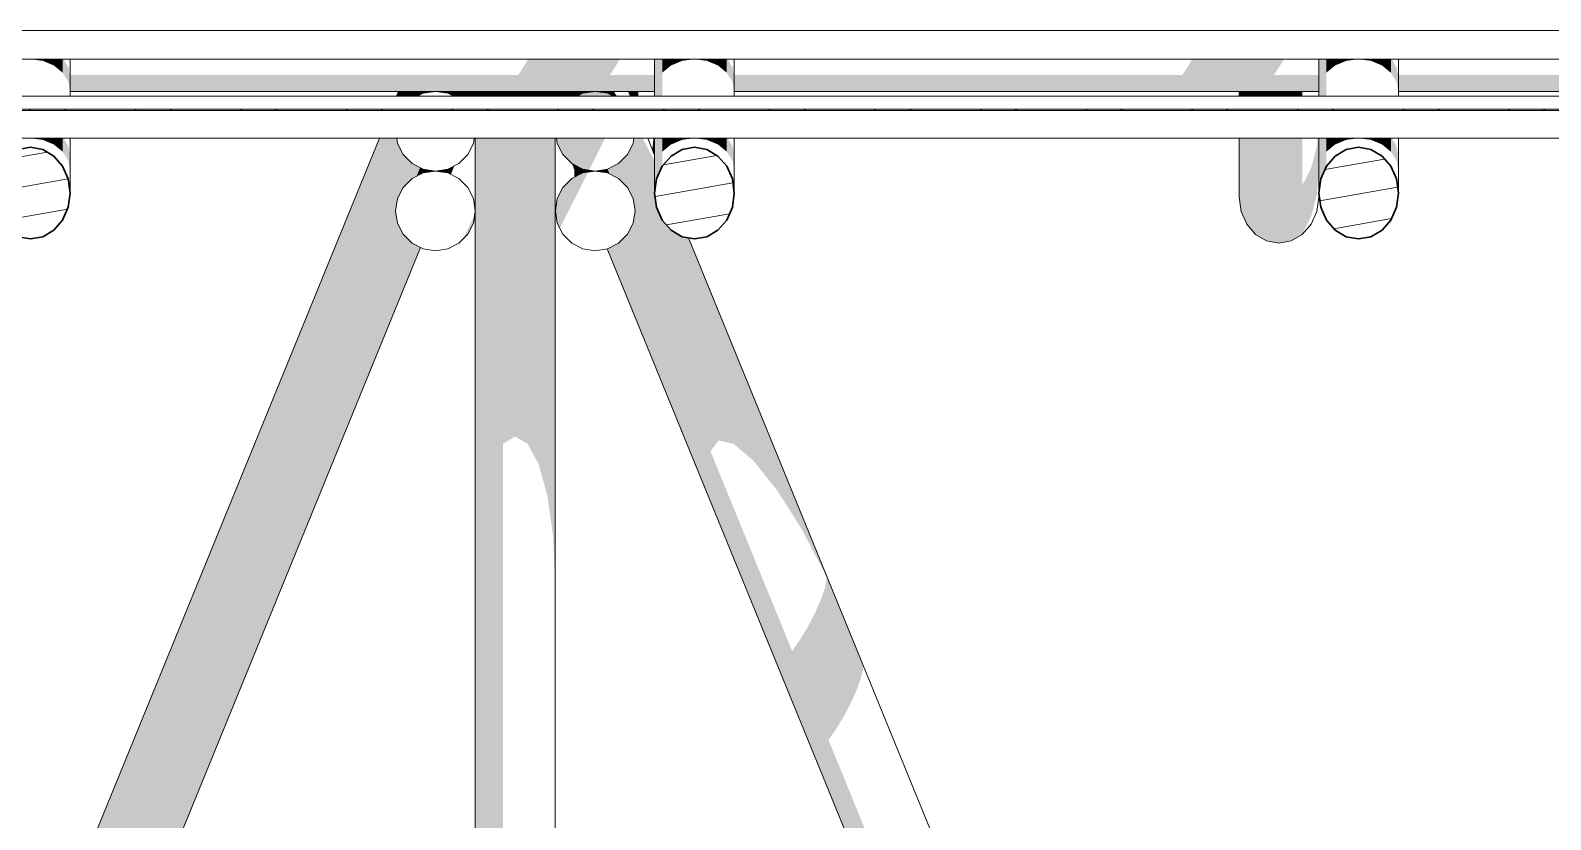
# Model space of a CAD drawing. Header units: millimetres. Extents: x -71878 to 121433, y -67383 to 83273.
# Drawn here: x 39790 to 42079, y -36480 to -35292 of the extents above; entities that cross this region are included whole.
import ezdxf

# ---------------------------------------------------------------- set-up
doc = ezdxf.new("R2010")
doc.units = ezdxf.units.MM
doc.header["$MEASUREMENT"] = 0
for name, color, linetype in [('COLUMNAS', 7, 'Continuous'), ('ENTIRADO', 7, 'Continuous'), ('Vigas', 7, 'Continuous')]:
    doc.layers.add(name, color=color, linetype=linetype)
for name, color, linetype, lineweight in [('COLUMNAS_Pluma_Nº__1', 7, 'Continuous', 0), ('ENTIRADO_Pluma_Nº__21', 7, 'Continuous', 5), ('Vigas_Pluma_Nº__21', 7, 'Continuous', 5), ('Vigas_Pluma_Nº__81', 7, 'Continuous', 30)]:
    doc.layers.add(name, color=color, linetype=linetype, lineweight=lineweight)
doc.layers.add('COLUMNAS_Pluma_Nº__3', color=7, linetype='Continuous', lineweight=0, true_color=0x646464)
doc.layers.add('Vigas_Pluma_Nº__3', color=7, linetype='Continuous', lineweight=0, true_color=0x646464)
pattern_1 = [(10, (0, 0), (-7.81417, 44.31635), [])]

# ---------------------------------------------------------------- blocks, each defined once
blk = doc.blocks.new('Elem Sección_4_2')
at = {"layer": 'COLUMNAS_Pluma_Nº__3', "linetype": 'Continuous', "lineweight": 0, "true_color": 0x191919}
for points in [[(-32378.2, 5446.1), (-32373.5, 5446.1), (-32373.5, 5453.4), (-32376.4, 5453.4), (-32376.5, 5452.7)], [(-32373.5, 5446.1), (-32360.2, 5446.1), (-32360.2, 5453.4), (-32373.5, 5453.4)], [(-32360.2, 5446.1), (-32343.5, 5446.1), (-32343.5, 5453.4), (-32360.2, 5453.4)], [(-32325, 5453.4), (-32343.5, 5453.4), (-32343.5, 5446.1), (-32325, 5446.1)], [(-32325, 5453.4), (-32325, 5446.1), (-32306.4, 5446.1), (-32306.4, 5453.4)], [(-32306.4, 5453.4), (-32306.4, 5446.1), (-32289.7, 5446.1), (-32289.7, 5453.4)], [(-32289.7, 5453.4), (-32289.7, 5446.1), (-32276.4, 5446.1), (-32276.4, 5453.4)], [(-32276.4, 5453.4), (-32276.4, 5446.1), (-32274.3, 5446.1), (-32275.5, 5453.4)], [(-32385, 5382.8), (-32385, 2520), (-32382, 2520), (-32382, 5382.8)], [(-32382, 5382.8), (-32382, 2520), (-32373.5, 2520), (-32373.5, 5382.8)], [(-32373.5, 5382.8), (-32373.5, 2520), (-32360.2, 2520), (-32360.2, 5382.8)], [(-32360.2, 5382.8), (-32360.2, 2520), (-32343.5, 2520), (-32343.5, 5382.8)], [(-32325, 5382.8), (-32343.5, 5382.8), (-32343.5, 4922.7), (-32325, 4933.3)], [(-32306.4, 5382.8), (-32325, 5382.8), (-32325, 4933.3), (-32306.4, 4922.7)], [(-32289.7, 5382.8), (-32306.4, 5382.8), (-32306.4, 4922.7), (-32289.7, 4891.9)], [(-32276.4, 5382.8), (-32289.7, 5382.8), (-32289.7, 4891.9), (-32276.4, 4844)], [(-32267.9, 5382.8), (-32276.4, 5382.8), (-32276.4, 4844), (-32267.9, 4783.6)], [(-32265, 5382.8), (-32267.9, 5382.8), (-32267.9, 4783.6), (-32265, 4716.6)]]:
    blk.add_hatch(color=250, dxfattribs=at).paths.add_polyline_path(points)
at = {"layer": 'COLUMNAS_Pluma_Nº__1', "linetype": 'Continuous'}
for p, q in [((-32385, 5382.8), (-32385, 2520)), ((-32265, 5382.8), (-32265, 2520))]:
    blk.add_line(p, q, dxfattribs=at)
blk = doc.blocks.new('Elem Sección_31_2')
at = {"layer": 'Vigas_Pluma_Nº__3', "linetype": 'Continuous', "lineweight": 0, "true_color": 0x191919}
for points in [[(-32231.7, 5446.1), (-32177.4, 5446.1), (-32186, 5450.5), (-32204.5, 5453.4), (-32223.1, 5450.5)], [(-32262.9, 5382.8), (-32261.6, 5374.9), (-32253.1, 5358.1), (-32239.8, 5344.9), (-32223.1, 5336.3), (-32213.7, 5334.8), (-32189.5, 5382.8)]]:
    blk.add_hatch(color=250, dxfattribs=at).paths.add_polyline_path(points)
at = {"layer": 'Vigas_Pluma_Nº__21', "linetype": 'Continuous'}
for p, q in [((-32231.7, 5446.1), (-32223.1, 5450.5)), ((-32223.1, 5450.5), (-32204.5, 5453.4)), ((-32204.5, 5453.4), (-32186, 5450.5)), ((-32186, 5450.5), (-32177.4, 5446.1)), ((-32261.6, 5374.9), (-32262.9, 5382.8)), ((-32146.2, 5382.8), (-32147.5, 5374.9)), ((-32253.1, 5358.1), (-32261.6, 5374.9)), ((-32239.8, 5344.9), (-32253.1, 5358.1)), ((-32156, 5358.1), (-32169.3, 5344.9)), ((-32147.5, 5374.9), (-32156, 5358.1)), ((-32223.1, 5336.3), (-32239.8, 5344.9)), ((-32204.5, 5333.4), (-32223.1, 5336.3)), ((-32186, 5336.3), (-32204.5, 5333.4)), ((-32169.3, 5344.9), (-32186, 5336.3))]:
    blk.add_line(p, q, dxfattribs=at)
blk = doc.blocks.new('Elem Sección_32_2')
at = {"layer": 'Vigas_Pluma_Nº__21', "linetype": 'Continuous'}
for p, q in [((-32463.5, 5450.5), (-32472.1, 5446.1)), ((-32445, 5453.4), (-32463.5, 5450.5)), ((-32426.4, 5450.5), (-32445, 5453.4)), ((-32417.8, 5446.1), (-32426.4, 5450.5)), ((-32503.3, 5382.8), (-32502, 5374.9)), ((-32387.9, 5374.9), (-32386.6, 5382.8)), ((-32502, 5374.9), (-32493.5, 5358.1)), ((-32493.5, 5358.1), (-32480.2, 5344.9)), ((-32409.7, 5344.9), (-32396.4, 5358.1)), ((-32396.4, 5358.1), (-32387.9, 5374.9)), ((-32480.2, 5344.9), (-32463.5, 5336.3)), ((-32463.5, 5336.3), (-32445, 5333.4)), ((-32445, 5333.4), (-32426.4, 5336.3)), ((-32426.4, 5336.3), (-32409.7, 5344.9))]:
    blk.add_line(p, q, dxfattribs=at)
blk = doc.blocks.new('Elem Sección_33_2')
at = {"layer": 'Vigas_Pluma_Nº__3', "linetype": 'Continuous', "lineweight": 0, "true_color": 0x191919}
for points in [[(-32309.4, 5494.9), (-32320.3, 5478.1), (-32182.3, 5478.1), (-32171.5, 5494.9)], [(-32305.6, 5501.8), (-32309.4, 5494.9), (-32171.5, 5494.9), (-32167.6, 5501.8)], [(-31320.3, 5478.1), (-31182.3, 5478.1), (-31171.5, 5494.9), (-31309.4, 5494.9)], [(-31305.6, 5501.8), (-31309.4, 5494.9), (-31171.5, 5494.9), (-31167.6, 5501.8)], [(-32115, 5478.1), (-32995, 5478.1), (-32995, 5464.9), (-32115, 5464.9)], [(-31995, 5478.1), (-31995, 5464.9), (-31115, 5464.9), (-31115, 5478.1)], [(-30995, 5478.1), (-30995, 5464.9), (-30115, 5464.9), (-30115, 5478.1)], [(-32115, 5464.9), (-32995, 5464.9), (-32995, 5456.3), (-32115, 5456.3)], [(-32995, 5456.3), (-32995, 5453.4), (-32115, 5453.4), (-32115, 5456.3)], [(-31995, 5464.9), (-31995, 5456.3), (-31115, 5456.3), (-31115, 5464.9)], [(-31995, 5453.4), (-31115, 5453.4), (-31115, 5456.3), (-31995, 5456.3)], [(-30995, 5464.9), (-30995, 5456.3), (-30115, 5456.3), (-30115, 5464.9)], [(-30995, 5456.3), (-30995, 5453.4), (-30115, 5453.4), (-30115, 5456.3)]]:
    blk.add_hatch(color=250, dxfattribs=at).paths.add_polyline_path(points)
at = {"layer": 'Vigas_Pluma_Nº__21', "linetype": 'Continuous'}
for p, q in [((-32115, 5453.4), (-32995, 5453.4)), ((-31115, 5453.4), (-31995, 5453.4)), ((-30115, 5453.4), (-30995, 5453.4))]:
    blk.add_line(p, q, dxfattribs=at)
blk = doc.blocks.new('Elem Sección_35_2')
at = {"layer": 'Vigas_Pluma_Nº__3', "linetype": 'Continuous', "lineweight": 0, "true_color": 0x191919}
blk.add_hatch(color=250, dxfattribs=at).paths.add_polyline_path([(-32264.5, 5273.4), (-32261.6, 5254.9), (-32257.7, 5247.2), (-32215.1, 5331.7), (-32223.1, 5330.5), (-32239.8, 5321.9), (-32253.1, 5308.7), (-32261.6, 5291.9)])
at = {"layer": 'Vigas_Pluma_Nº__21', "linetype": 'Continuous'}
for p, q in [((-32253.1, 5308.7), (-32239.8, 5321.9)), ((-32239.8, 5321.9), (-32223.1, 5330.5)), ((-32223.1, 5330.5), (-32204.5, 5333.4)), ((-32204.5, 5333.4), (-32186, 5330.5)), ((-32186, 5330.5), (-32169.3, 5321.9)), ((-32169.3, 5321.9), (-32156, 5308.7)), ((-32264.5, 5273.4), (-32261.6, 5291.9)), ((-32261.6, 5291.9), (-32253.1, 5308.7)), ((-32156, 5308.7), (-32147.5, 5291.9)), ((-32147.5, 5291.9), (-32144.5, 5273.4)), ((-32261.6, 5254.9), (-32264.5, 5273.4)), ((-32144.5, 5273.4), (-32147.5, 5254.9)), ((-32253.1, 5238.1), (-32261.6, 5254.9)), ((-32147.5, 5254.9), (-32156, 5238.1)), ((-32239.8, 5224.9), (-32253.1, 5238.1)), ((-32223.1, 5216.3), (-32239.8, 5224.9)), ((-32169.3, 5224.9), (-32186, 5216.3)), ((-32156, 5238.1), (-32169.3, 5224.9)), ((-32204.5, 5213.4), (-32223.1, 5216.3)), ((-32186, 5216.3), (-32204.5, 5213.4))]:
    blk.add_line(p, q, dxfattribs=at)
blk = doc.blocks.new('Elem Sección_36_2')
at = {"layer": 'Vigas_Pluma_Nº__3', "linetype": 'Continuous', "lineweight": 0, "true_color": 0x191919}
for points in [[(-32404.1, 5230.5), (-32396.4, 5238.1), (-32387.9, 5254.9), (-32386.1, 5266.1)], [(-32480.3, 5224.8), (-32463.5, 5216.3), (-32480.2, 5224.9)]]:
    blk.add_hatch(color=250, dxfattribs=at).paths.add_polyline_path(points)
at = {"layer": 'Vigas_Pluma_Nº__21', "linetype": 'Continuous'}
for p, q in [((-32480.2, 5321.9), (-32493.5, 5308.7)), ((-32463.5, 5330.5), (-32480.2, 5321.9)), ((-32445, 5333.4), (-32463.5, 5330.5)), ((-32426.4, 5330.5), (-32445, 5333.4)), ((-32409.7, 5321.9), (-32426.4, 5330.5)), ((-32396.4, 5308.7), (-32409.7, 5321.9)), ((-32502, 5291.9), (-32505, 5273.4)), ((-32493.5, 5308.7), (-32502, 5291.9)), ((-32387.9, 5291.9), (-32396.4, 5308.7)), ((-32385, 5273.4), (-32387.9, 5291.9)), ((-32505, 5273.4), (-32502, 5254.9)), ((-32387.9, 5254.9), (-32385, 5273.4)), ((-32502, 5254.9), (-32493.5, 5238.1)), ((-32396.4, 5238.1), (-32387.9, 5254.9)), ((-32493.5, 5238.1), (-32480.2, 5224.9)), ((-32480.3, 5224.8), (-32480.2, 5224.9)), ((-32480.2, 5224.9), (-32463.5, 5216.3)), ((-32426.4, 5216.3), (-32409.7, 5224.9)), ((-32409.7, 5224.9), (-32396.4, 5238.1)), ((-32463.5, 5216.3), (-32445, 5213.4)), ((-32445, 5213.4), (-32426.4, 5216.3))]:
    blk.add_line(p, q, dxfattribs=at)
blk = doc.blocks.new('Elem Sección_64_2')
at = {"layer": 'COLUMNAS_Pluma_Nº__3', "linetype": 'Continuous', "lineweight": 0, "true_color": 0x191919}
for points in [[(-32500.5, 5453.4), (-32503.5, 5446.1), (-32502, 5446.1), (-32499, 5453.4)], [(-32499, 5453.4), (-32502, 5446.1), (-32494.4, 5446.1), (-32491.4, 5453.4)], [(-32494.4, 5446.1), (-32481.3, 5446.1), (-32478.3, 5453.4), (-32491.4, 5453.4)], [(-32481.3, 5446.1), (-32472.1, 5446.1), (-32463.5, 5450.5), (-32462.2, 5450.7), (-32461.1, 5453.4), (-32478.1, 5453.4), (-32478.5, 5452.9)], [(-32461.1, 5453.4), (-32462.2, 5450.7), (-32445, 5453.4)], [(-32441.4, 5453.4), (-32445, 5453.4), (-32441.6, 5452.9)], [(-32441.4, 5453.4), (-32441.6, 5452.9), (-32426.4, 5450.5), (-32423.1, 5448.7), (-32421.2, 5453.4)], [(-32421.2, 5453.4), (-32423.1, 5448.7), (-32417.8, 5446.1), (-32405.4, 5446.1), (-32402.4, 5453.4)], [(-32405.4, 5446.1), (-32389.9, 5446.1), (-32386.9, 5453.4), (-32402.4, 5453.4)], [(-32389.9, 5446.1), (-32379.2, 5446.1), (-32376.5, 5452.7), (-32376.4, 5453.4), (-32386.9, 5453.4)], [(-32379.2, 5446.1), (-32378.2, 5446.1), (-32376.5, 5452.7)], [(-33637.1, 2671.9), (-33636.4, 2670.6), (-33636.6, 2669.4), (-32527.9, 5382.8), (-32529.3, 5382.8)], [(-33636.6, 2669.4), (-33634.7, 2658.4), (-33634.8, 2655.2), (-32520.2, 5382.8), (-32527.9, 5382.8)], [(-32520.2, 5382.8), (-33634.8, 2655.2), (-33631.9, 2632.6), (-33631.9, 2630.2), (-32507.1, 5382.8)], [(-33127.9, 3863.6), (-33087.1, 3921.3), (-32497.1, 5365.2), (-32502, 5374.9), (-32503.3, 5382.8), (-32507.1, 5382.8)], [(-33087.1, 3921.3), (-33040.5, 3987.3), (-32484.1, 5348.8), (-32493.5, 5358.1), (-32497.1, 5365.2)], [(-33040.5, 3987.3), (-32992.6, 4055), (-32502.1, 5255.3), (-32505, 5273.4), (-32502, 5291.9), (-32493.5, 5308.7), (-32480.2, 5321.9), (-32473.5, 5325.4), (-32468.1, 5338.6), (-32480.2, 5344.9), (-32484.1, 5348.8)], [(-32468.1, 5338.6), (-32473.5, 5325.4), (-32463.5, 5330.5), (-32451.9, 5332.3), (-32451, 5334.4), (-32463.5, 5336.3)], [(-32451, 5334.4), (-32451.9, 5332.3), (-32445, 5333.4)], [(-32445, 5333.4), (-32436.5, 5332), (-32435.3, 5334.9)], [(-32436.5, 5332), (-32426.4, 5330.5), (-32423.4, 5337.9), (-32426.4, 5336.3), (-32435.3, 5334.9)], [(-32423.4, 5337.9), (-32426.4, 5330.5), (-32422.4, 5328.4), (-32417.3, 5341)], [(-32502.1, 5255.3), (-32992.6, 4055), (-32948.1, 4118), (-32491.3, 5235.9), (-32493.5, 5238.1), (-32502, 5254.9)], [(-32491.3, 5235.9), (-32948.1, 4118), (-32911.4, 4169.9), (-32480.3, 5224.9)], [(-32480.3, 5224.8), (-32911.4, 4169.9), (-32886, 4205.7), (-32471.4, 5220.3)], [(-32886, 4205.7), (-32874.5, 4222), (-32467.4, 5218.3), (-32471.4, 5220.3)], [(-32480.3, 5224.8), (-32480.2, 5224.9), (-32480.3, 5224.9)]]:
    blk.add_hatch(color=250, dxfattribs=at).paths.add_polyline_path(points)
at = {"layer": 'COLUMNAS_Pluma_Nº__1', "linetype": 'Continuous'}
for p, q in [((-32500.5, 5453.4), (-32503.5, 5446.1)), ((-32529.3, 5382.8), (-33637.1, 2671.9)), ((-32417.3, 5341), (-32422.4, 5328.4)), ((-32467.4, 5218.3), (-33561.8, 2540))]:
    blk.add_line(p, q, dxfattribs=at)
blk = doc.blocks.new('Elem Sección_139_2')
at = {"layer": 'Vigas', "linetype": 'Continuous', "lineweight": 0, "true_color": 0xffffff}
h = blk.add_hatch(dxfattribs=at)
h.set_pattern_fill('WOOD_0002', style=0, pattern_type=2)
h.set_pattern_definition(pattern_1)
h.paths.add_polyline_path([(-30995, 5300.1), (-30997.9, 5321.5), (-31006.4, 5340.7), (-31019.7, 5356), (-31036.4, 5365.8), (-31055, 5369.2), (-31073.5, 5365.8), (-31090.2, 5356), (-31103.5, 5340.7), (-31112, 5321.5), (-31115, 5300.1), (-31112, 5278.8), (-31103.5, 5259.5), (-31090.2, 5244.2), (-31073.5, 5234.4), (-31055, 5231), (-31036.4, 5234.4), (-31019.7, 5244.2), (-31006.4, 5259.5), (-30997.9, 5278.8)])
at = {"layer": 'Vigas_Pluma_Nº__3', "linetype": 'Continuous', "lineweight": 0, "true_color": 0x191919}
for points in [[(-31112, 5501.8), (-31115, 5501.8), (-31115, 5446.1), (-31112, 5446.1)], [(-31103.5, 5501.8), (-31112, 5501.8), (-31112, 5446.1), (-31103.5, 5446.1)], [(-31103.5, 5481.5), (-31090.2, 5492.4), (-31090.2, 5501.8), (-31103.5, 5501.8)], [(-31090.2, 5492.4), (-31073.5, 5499.4), (-31073.5, 5501.8), (-31090.2, 5501.8)], [(-31073.5, 5499.4), (-31055, 5501.8), (-31073.5, 5501.8)], [(-31055, 5501.8), (-31036.4, 5499.4), (-31036.4, 5501.8)], [(-31036.4, 5499.4), (-31019.7, 5492.4), (-31019.7, 5501.8), (-31036.4, 5501.8)], [(-31019.7, 5492.4), (-31006.4, 5481.5), (-31006.4, 5501.8), (-31019.7, 5501.8)], [(-31006.4, 5501.8), (-31006.4, 5481.5), (-30997.9, 5467.8), (-30997.9, 5490), (-31005.2, 5501.8)], [(-30997.9, 5467.8), (-30995, 5452.6), (-30995, 5474.8), (-30997.9, 5490)], [(-31115, 5382.8), (-31115, 5300.1), (-31112, 5321.5), (-31112, 5382.8)], [(-31112, 5382.8), (-31112, 5321.5), (-31103.5, 5340.7), (-31103.5, 5382.8)], [(-31103.5, 5362.5), (-31090.2, 5373.4), (-31090.2, 5382.8), (-31103.5, 5382.8)], [(-31090.2, 5373.4), (-31073.5, 5380.4), (-31073.5, 5382.8), (-31090.2, 5382.8)], [(-31073.5, 5380.4), (-31055, 5382.8), (-31073.5, 5382.8)], [(-31055, 5382.8), (-31036.4, 5380.4), (-31036.4, 5382.8)], [(-31036.4, 5382.8), (-31036.4, 5380.4), (-31019.7, 5373.4), (-31019.7, 5382.8)], [(-31019.7, 5382.8), (-31019.7, 5373.4), (-31006.4, 5362.5), (-31006.4, 5382.8)], [(-31006.4, 5382.8), (-31006.4, 5362.5), (-30997.9, 5348.8), (-30997.9, 5371), (-31005.2, 5382.8)], [(-30997.9, 5348.8), (-30995, 5333.6), (-30995, 5355.8), (-30997.9, 5371)]]:
    blk.add_hatch(color=250, dxfattribs=at).paths.add_polyline_path(points)
at = {"layer": 'Vigas_Pluma_Nº__21', "linetype": 'Continuous'}
for p, q in [((-31115, 5501.8), (-31115, 5446.1)), ((-30995, 5501.8), (-30995, 5446.1)), ((-31115, 5382.8), (-31115, 5300.1)), ((-30995, 5382.8), (-30995, 5300.1))]:
    blk.add_line(p, q, dxfattribs=at)
at = {"layer": 'Vigas_Pluma_Nº__81', "linetype": 'Continuous', "flags": 128}
blk.add_lwpolyline([(-31112, 5278.8), (-31103.5, 5259.5), (-31090.2, 5244.2), (-31073.5, 5234.4), (-31055, 5231), (-31036.4, 5234.4), (-31019.7, 5244.2), (-31006.4, 5259.5), (-30997.9, 5278.8), (-30995, 5300.1), (-30997.9, 5321.5), (-31006.4, 5340.7), (-31019.7, 5356), (-31036.4, 5365.8), (-31055, 5369.2), (-31073.5, 5365.8), (-31090.2, 5356), (-31103.5, 5340.7), (-31112, 5321.5), (-31115, 5300.1)], close=True, dxfattribs=at)
blk = doc.blocks.new('Elem Sección_140_2')
at = {"layer": 'Vigas', "linetype": 'Continuous', "lineweight": 0, "true_color": 0xffffff}
h = blk.add_hatch(dxfattribs=at)
h.set_pattern_fill('WOOD_0002', style=0, pattern_type=2)
h.set_pattern_definition(pattern_1)
h.paths.add_polyline_path([(-31995, 5300.1), (-31997.9, 5321.5), (-32006.4, 5340.7), (-32019.7, 5356), (-32036.4, 5365.8), (-32055, 5369.2), (-32073.5, 5365.8), (-32090.2, 5356), (-32103.5, 5340.7), (-32112, 5321.5), (-32115, 5300.1), (-32112, 5278.8), (-32103.5, 5259.5), (-32090.2, 5244.2), (-32073.5, 5234.4), (-32055, 5231), (-32036.4, 5234.4), (-32019.7, 5244.2), (-32006.4, 5259.5), (-31997.9, 5278.8)])
at = {"layer": 'Vigas_Pluma_Nº__3', "linetype": 'Continuous', "lineweight": 0, "true_color": 0x191919}
for points in [[(-32115, 5446.1), (-32112, 5446.1), (-32112, 5501.8), (-32115, 5501.8)], [(-32103.5, 5501.8), (-32112, 5501.8), (-32112, 5446.1), (-32103.5, 5446.1)], [(-32103.5, 5481.5), (-32090.2, 5492.4), (-32090.2, 5501.8), (-32103.5, 5501.8)], [(-32090.2, 5492.4), (-32073.5, 5499.4), (-32073.5, 5501.8), (-32090.2, 5501.8)], [(-32073.5, 5499.4), (-32055, 5501.8), (-32073.5, 5501.8)], [(-32055, 5501.8), (-32036.4, 5499.4), (-32036.4, 5501.8)], [(-32036.4, 5499.4), (-32019.7, 5492.4), (-32019.7, 5501.8), (-32036.4, 5501.8)], [(-32019.7, 5492.4), (-32006.4, 5481.5), (-32006.4, 5501.8), (-32019.7, 5501.8)], [(-32006.4, 5501.8), (-32006.4, 5481.5), (-31997.9, 5467.8), (-31997.9, 5490), (-32005.2, 5501.8)], [(-31997.9, 5490), (-31997.9, 5467.8), (-31995, 5452.6), (-31995, 5474.8)], [(-32112, 5382.8), (-32115, 5382.8), (-32115, 5300.1), (-32112, 5321.5)], [(-32103.5, 5382.8), (-32112, 5382.8), (-32112, 5321.5), (-32103.5, 5340.7)], [(-32103.5, 5362.5), (-32090.2, 5373.4), (-32090.2, 5382.8), (-32103.5, 5382.8)], [(-32090.2, 5382.8), (-32090.2, 5373.4), (-32073.5, 5380.4), (-32073.5, 5382.8)], [(-32073.5, 5380.4), (-32055, 5382.8), (-32073.5, 5382.8)], [(-32036.4, 5382.8), (-32055, 5382.8), (-32036.4, 5380.4)], [(-32036.4, 5382.8), (-32036.4, 5380.4), (-32019.7, 5373.4), (-32019.7, 5382.8)], [(-32019.7, 5382.8), (-32019.7, 5373.4), (-32006.4, 5362.5), (-32006.4, 5382.8)], [(-32006.4, 5382.8), (-32006.4, 5362.5), (-31997.9, 5348.8), (-31997.9, 5371), (-32005.2, 5382.8)], [(-31997.9, 5348.8), (-31995, 5333.6), (-31995, 5355.8), (-31997.9, 5371)]]:
    blk.add_hatch(color=250, dxfattribs=at).paths.add_polyline_path(points)
at = {"layer": 'Vigas_Pluma_Nº__21', "linetype": 'Continuous'}
for p, q in [((-32115, 5446.1), (-32115, 5501.8)), ((-31995, 5446.1), (-31995, 5501.8)), ((-32115, 5300.1), (-32115, 5382.8)), ((-31995, 5300.1), (-31995, 5382.8))]:
    blk.add_line(p, q, dxfattribs=at)
at = {"layer": 'Vigas_Pluma_Nº__81', "linetype": 'Continuous', "flags": 128}
blk.add_lwpolyline([(-32112, 5278.8), (-32103.5, 5259.5), (-32090.2, 5244.2), (-32073.5, 5234.4), (-32055, 5231), (-32036.4, 5234.4), (-32019.7, 5244.2), (-32006.4, 5259.5), (-31997.9, 5278.8), (-31995, 5300.1), (-31997.9, 5321.5), (-32006.4, 5340.7), (-32019.7, 5356), (-32036.4, 5365.8), (-32055, 5369.2), (-32073.5, 5365.8), (-32090.2, 5356), (-32103.5, 5340.7), (-32112, 5321.5), (-32115, 5300.1)], close=True, dxfattribs=at)
blk = doc.blocks.new('Elem Sección_141_2')
at = {"layer": 'Vigas', "linetype": 'Continuous', "lineweight": 0, "true_color": 0xffffff}
h = blk.add_hatch(dxfattribs=at)
h.set_pattern_fill('WOOD_0002', style=0, pattern_type=2)
h.set_pattern_definition(pattern_1)
h.paths.add_polyline_path([(-32995, 5300.1), (-32997.9, 5321.5), (-33006.4, 5340.7), (-33019.7, 5356), (-33036.4, 5365.8), (-33055, 5369.2), (-33073.5, 5365.8), (-33090.2, 5356), (-33103.5, 5340.7), (-33112, 5321.5), (-33115, 5300.1), (-33112, 5278.8), (-33103.5, 5259.5), (-33090.2, 5244.2), (-33073.5, 5234.4), (-33055, 5231), (-33036.4, 5234.4), (-33019.7, 5244.2), (-33006.4, 5259.5), (-32997.9, 5278.8)])
at = {"layer": 'Vigas_Pluma_Nº__3', "linetype": 'Continuous', "lineweight": 0, "true_color": 0x191919}
for points in [[(-33036.4, 5501.8), (-33055, 5501.8), (-33036.4, 5499.4)], [(-33036.4, 5499.4), (-33019.7, 5492.4), (-33019.7, 5501.8), (-33036.4, 5501.8)], [(-33019.7, 5492.4), (-33006.4, 5481.5), (-33006.4, 5501.8), (-33019.7, 5501.8)], [(-33006.4, 5501.8), (-33006.4, 5481.5), (-32997.9, 5467.8), (-32997.9, 5490), (-33005.2, 5501.8)], [(-32997.9, 5467.8), (-32995, 5452.6), (-32995, 5474.8), (-32997.9, 5490)], [(-33055, 5382.8), (-33036.4, 5380.4), (-33036.4, 5382.8)], [(-33036.4, 5382.8), (-33036.4, 5380.4), (-33019.7, 5373.4), (-33019.7, 5382.8)], [(-33019.7, 5373.4), (-33006.4, 5362.5), (-33006.4, 5382.8), (-33019.7, 5382.8)], [(-33006.4, 5382.8), (-33006.4, 5362.5), (-32997.9, 5348.8), (-32997.9, 5371), (-33005.2, 5382.8)], [(-32997.9, 5371), (-32997.9, 5348.8), (-32995, 5333.6), (-32995, 5355.8)]]:
    blk.add_hatch(color=250, dxfattribs=at).paths.add_polyline_path(points)
at = {"layer": 'Vigas_Pluma_Nº__21', "linetype": 'Continuous'}
for p, q in [((-32995, 5446.1), (-32995, 5501.8)), ((-32995, 5300.1), (-32995, 5382.8))]:
    blk.add_line(p, q, dxfattribs=at)
at = {"layer": 'Vigas_Pluma_Nº__81', "linetype": 'Continuous', "flags": 128}
blk.add_lwpolyline([(-33112, 5278.8), (-33103.5, 5259.5), (-33090.2, 5244.2), (-33073.5, 5234.4), (-33055, 5231), (-33036.4, 5234.4), (-33019.7, 5244.2), (-33006.4, 5259.5), (-32997.9, 5278.8), (-32995, 5300.1), (-32997.9, 5321.5), (-33006.4, 5340.7), (-33019.7, 5356), (-33036.4, 5365.8), (-33055, 5369.2), (-33073.5, 5365.8), (-33090.2, 5356), (-33103.5, 5340.7), (-33112, 5321.5), (-33115, 5300.1)], close=True, dxfattribs=at)
blk = doc.blocks.new('Elem Sección_157_2')
at = {"layer": 'Vigas_Pluma_Nº__3', "linetype": 'Continuous', "lineweight": 0, "true_color": 0x191919}
for points in [[(-31235, 5453.4), (-31235, 5446.1), (-31232, 5446.1), (-31232, 5453.4)], [(-31232, 5453.4), (-31232, 5446.1), (-31223.5, 5446.1), (-31223.5, 5453.4)], [(-31223.5, 5453.4), (-31223.5, 5446.1), (-31210.2, 5446.1), (-31210.2, 5453.4)], [(-31210.2, 5453.4), (-31210.2, 5446.1), (-31193.5, 5446.1), (-31193.5, 5453.4)], [(-31193.5, 5453.4), (-31193.5, 5446.1), (-31175, 5446.1), (-31175, 5453.4)], [(-31175, 5453.4), (-31175, 5446.1), (-31156.4, 5446.1), (-31156.4, 5453.4)], [(-31156.4, 5453.4), (-31156.4, 5446.1), (-31139.7, 5446.1), (-31139.7, 5453.4)], [(-31235, 5382.8), (-31235, 5293.9), (-31232, 5272.5), (-31232, 5382.8)], [(-31223.5, 5382.8), (-31232, 5382.8), (-31232, 5272.5), (-31223.5, 5253.3)], [(-31223.5, 5382.8), (-31223.5, 5253.3), (-31210.2, 5238), (-31210.2, 5382.8)], [(-31210.2, 5382.8), (-31210.2, 5238), (-31193.5, 5228.2), (-31193.5, 5382.8)], [(-31193.5, 5382.8), (-31193.5, 5228.2), (-31175, 5224.8), (-31175, 5382.8)], [(-31175, 5382.8), (-31175, 5224.8), (-31156.4, 5228.2), (-31156.4, 5382.8)], [(-31156.4, 5382.8), (-31156.4, 5228.2), (-31139.7, 5238), (-31139.7, 5382.8)], [(-31115, 5382.8), (-31116.8, 5382.8), (-31117.9, 5370.1), (-31117.9, 5297.2), (-31115, 5333)], [(-31117.9, 5297.2), (-31117.9, 5370.1), (-31126.4, 5337.8), (-31126.4, 5264.9)], [(-31126.4, 5264.9), (-31126.4, 5337.8), (-31139.7, 5312.2), (-31139.7, 5239.2)]]:
    blk.add_hatch(color=250, dxfattribs=at).paths.add_polyline_path(points)
at = {"layer": 'Vigas_Pluma_Nº__21', "linetype": 'Continuous'}
for p, q in [((-31235, 5446.1), (-31235, 5453.4)), ((-31235, 5293.9), (-31235, 5382.8)), ((-31235, 5293.9), (-31232, 5272.5)), ((-31117.9, 5272.5), (-31115, 5293.9)), ((-31115, 5293.9), (-31115, 5300.1)), ((-31232, 5272.5), (-31223.5, 5253.3)), ((-31126.4, 5253.3), (-31117.9, 5272.5)), ((-31223.5, 5253.3), (-31210.2, 5238)), ((-31139.7, 5238), (-31126.4, 5253.3)), ((-31210.2, 5238), (-31193.5, 5228.2)), ((-31193.5, 5228.2), (-31175, 5224.8)), ((-31175, 5224.8), (-31156.4, 5228.2)), ((-31156.4, 5228.2), (-31139.7, 5238))]:
    blk.add_line(p, q, dxfattribs=at)
blk = doc.blocks.new('Elem Sección_158_2')
at = {"layer": 'Vigas_Pluma_Nº__3', "linetype": 'Continuous', "lineweight": 0, "true_color": 0x191919}
for points in [[(-32154.3, 5453.4), (-32151.3, 5446.1), (-32139.7, 5446.1), (-32139.7, 5453.4)], [(-32115, 5382.8), (-32116.8, 5382.8), (-32117.9, 5370.1), (-32117.9, 5364.4), (-32115, 5357.2)], [(-32117.9, 5364.4), (-32117.9, 5370.1), (-32118.8, 5366.6)], [(-32232, 5327.5), (-32235, 5334.7), (-32235, 5324.4), (-32232, 5325.9)], [(-32231.5, 5326.2), (-32232, 5327.5), (-32232, 5325.9)]]:
    blk.add_hatch(color=250, dxfattribs=at).paths.add_polyline_path(points)
at = {"layer": 'Vigas_Pluma_Nº__21', "linetype": 'Continuous'}
blk.add_line((-32235, 5324.4), (-32235, 5334.7), dxfattribs=at)
blk = doc.blocks.new('Elem Sección_183_2')
at = {"layer": 'ENTIRADO', "linetype": 'Continuous', "lineweight": 0, "true_color": 0xffffff}
h = blk.add_hatch(dxfattribs=at)
h.set_pattern_fill('STEEL_0002', style=0, pattern_type=2)
h.set_pattern_definition([(45, (0, 0), (-79.5495, 79.5495), []), (45, (-26.52, 26.52), (-79.5495, 79.5495), [])])
h.paths.add_polyline_path([(-24694.4, 5426.8), (-39955.5, 5426.8), (-39955.5, 5424.5), (-24694.4, 5424.5)])
at = {"layer": 'ENTIRADO_Pluma_Nº__21', "linetype": 'Continuous'}
for p, q in [((-24694.4, 5446.1), (-39955.5, 5446.1)), ((-24694.4, 5426.8), (-39955.5, 5426.8)), ((-24694.4, 5424.5), (-39955.5, 5424.5)), ((-24694.4, 5382.8), (-39955.5, 5382.8))]:
    blk.add_line(p, q, dxfattribs=at)
blk = doc.blocks.new('Elem Sección_197_2')
at = {"layer": 'ENTIRADO_Pluma_Nº__21', "linetype": 'Continuous'}
for p, q in [((-24647.3, 5545.2), (-40002.6, 5545.2)), ((-24647.3, 5501.8), (-40002.6, 5501.8))]:
    blk.add_line(p, q, dxfattribs=at)
blk = doc.blocks.new('Elem Sección_209_2')
at = {"layer": 'COLUMNAS_Pluma_Nº__3', "linetype": 'Continuous', "lineweight": 0, "true_color": 0x191919}
for points in [[(-32267.9, 5453.4), (-32275.5, 5453.4), (-32274.3, 5446.1), (-32264.9, 5446.1)], [(-32252.4, 5453.4), (-32267.9, 5453.4), (-32264.9, 5446.1), (-32249.4, 5446.1)], [(-32233.6, 5453.4), (-32252.4, 5453.4), (-32249.4, 5446.1), (-32231.7, 5446.1), (-32230.8, 5446.5)], [(-32233.6, 5453.4), (-32230.8, 5446.5), (-32223.1, 5450.5), (-32212.8, 5452.1), (-32213.4, 5453.4)], [(-32204.5, 5453.4), (-32213.4, 5453.4), (-32212.8, 5452.1)], [(-32204.5, 5453.4), (-32192.9, 5451.6), (-32193.7, 5453.4)], [(-32176.7, 5453.4), (-32193.7, 5453.4), (-32192.9, 5451.6), (-32186, 5450.5), (-32177.4, 5446.1), (-32173.5, 5446.1), (-32176.3, 5452.9)], [(-32176.3, 5452.9), (-32173.5, 5446.1), (-32171.9, 5446.1)], [(-32155.3, 5359.5), (-31966.4, 4897.2), (-31931.4, 4853.6), (-32091.7, 5245.9), (-32103.5, 5259.5), (-32112, 5278.8), (-32115, 5300.1), (-32115, 5302.9), (-32146.6, 5380.3), (-32147.5, 5374.9)], [(-32146.2, 5382.8), (-32146.6, 5380.3), (-32115, 5302.9), (-32115, 5334.9), (-32134.5, 5382.8)], [(-32133.1, 5382.8), (-32134.5, 5382.8), (-32115, 5334.9), (-32115, 5348.3)], [(-32156, 5358.1), (-32169.1, 5345), (-31996.5, 4922.7), (-31966.4, 4897.2), (-32155.3, 5359.5)], [(-32238.9, 5344.4), (-32231.5, 5326.2), (-32227.4, 5328.2), (-32232.8, 5341.3)], [(-32223.1, 5336.3), (-32232.8, 5341.3), (-32227.4, 5328.2), (-32223.1, 5330.5), (-32218, 5331.3), (-32219.8, 5335.8)], [(-32219.8, 5335.8), (-32218, 5331.3), (-32204.5, 5333.4)], [(-32203.4, 5333.6), (-32203.3, 5333.2), (-32186, 5330.5), (-32182.7, 5328.8), (-32185.8, 5336.4), (-32186, 5336.3)], [(-32185.8, 5336.4), (-32182.7, 5328.8), (-32169.3, 5321.9), (-32156, 5308.7), (-32147.5, 5291.9), (-32144.5, 5273.4), (-32147.5, 5254.9), (-32150.3, 5249.4), (-32018.7, 4927.5), (-31996.5, 4922.7), (-32169.1, 5345), (-32169.3, 5344.9)], [(-32204.5, 5333.4), (-32203.3, 5333.2), (-32203.4, 5333.6)], [(-32018.7, 4927.5), (-32150.3, 5249.4), (-32156, 5238.1), (-32162, 5232.1), (-32030.8, 4911.1)], [(-32090.2, 5244.2), (-32091.7, 5245.9), (-31931.4, 4853.6), (-31894.8, 4796.1), (-32074, 5234.7)], [(-32182.5, 5218.1), (-31088.1, 2540), (-31077.4, 2540), (-32173.6, 5222.6)], [(-32169.3, 5224.9), (-32173.6, 5222.6), (-31077.4, 2540), (-31061.9, 2540), (-32162, 5232.1)], [(-32074, 5234.7), (-31894.8, 4796.1), (-31860.3, 4730.4), (-32065.7, 5233), (-32073.5, 5234.4)], [(-32064.1, 5232.7), (-32065.7, 5233), (-31860.3, 4730.4), (-31856, 4720.5), (-31855.8, 4719.5), (-31801.1, 4585.4), (-31802.5, 4592.5)], [(-32186, 5216.3), (-32186.5, 5216.2), (-31092.9, 2540), (-31088.1, 2540), (-32182.5, 5218.1)], [(-31855.8, 4719.5), (-31858.2, 4706.5), (-31803.4, 4572.5), (-31801.1, 4585.4)], [(-31858.2, 4706.5), (-31864.1, 4689), (-31809.4, 4555), (-31803.4, 4572.5)], [(-31873, 4668.7), (-31818.3, 4534.6), (-31809.4, 4555), (-31864.1, 4689)], [(-31884, 4647.4), (-31896.1, 4627.4), (-31841.3, 4493.4), (-31829.3, 4513.4)], [(-31873, 4668.7), (-31884, 4647.4), (-31829.3, 4513.4), (-31818.3, 4534.6)], [(-31896.1, 4627.4), (-31908, 4610.5), (-31853.2, 4476.5), (-31841.3, 4493.4)]]:
    blk.add_hatch(color=250, dxfattribs=at).paths.add_polyline_path(points)
at = {"layer": 'COLUMNAS_Pluma_Nº__1', "linetype": 'Continuous'}
for p, q in [((-32151.3, 5446.1), (-32154.3, 5453.4)), ((-32115, 5357.2), (-32125.4, 5382.8)), ((-32231.5, 5326.2), (-32238.9, 5344.4)), ((-31015.6, 2666.8), (-32064.1, 5232.7)), ((-31092.9, 2540), (-32186.5, 5216.2))]:
    blk.add_line(p, q, dxfattribs=at)

msp = doc.modelspace()

# ---------------------------------------------------------------- block references
at = {"layer": 'COLUMNAS', "lineweight": 0}
for name in ['Elem Sección_64_2', 'Elem Sección_209_2', 'Elem Sección_4_2']:
    msp.add_blockref(name, (72845.285, -40836.883), dxfattribs=at)
at = {"layer": 'ENTIRADO', "lineweight": 0}
for name in ['Elem Sección_197_2', 'Elem Sección_183_2']:
    msp.add_blockref(name, (72845.285, -40836.883), dxfattribs=at)
at = {"layer": 'Vigas', "lineweight": 0}
for name in ['Elem Sección_141_2', 'Elem Sección_158_2', 'Elem Sección_140_2', 'Elem Sección_157_2', 'Elem Sección_139_2', 'Elem Sección_33_2', 'Elem Sección_32_2', 'Elem Sección_31_2', 'Elem Sección_36_2', 'Elem Sección_35_2']:
    msp.add_blockref(name, (72845.285, -40836.883), dxfattribs=at)

doc.saveas('drawing.dxf')
